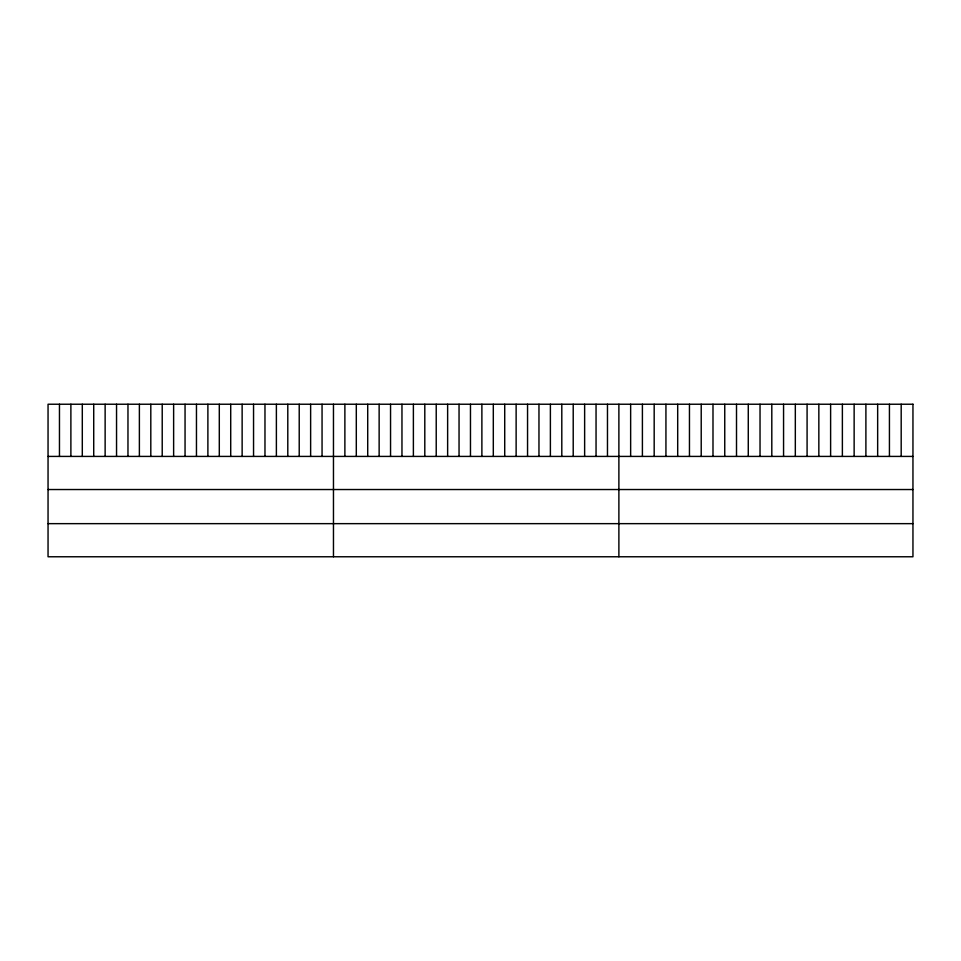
<?xml version="1.0" encoding="UTF-8"?>
<svg xmlns="http://www.w3.org/2000/svg" width="961" height="961" viewBox="0 0 961 961"><rect width="100%" height="100%" fill="white"/><g stroke="black" fill="none" stroke-linecap="round" stroke-linejoin="round"><path stroke-width="1.44" d="M48.05 456.415L912.95 456.415M48.05 489.533L912.95 489.533M48.05 523.649L912.95 523.649M901.19 404.233L901.19 456.415M889.43 404.233L889.43 456.415M877.657 404.233L877.657 456.415M865.897 404.233L865.897 456.415M854.137 404.233L854.137 456.415M842.377 404.233L842.377 456.415M830.616 404.233L830.616 456.415M818.844 404.233L818.844 456.415M807.084 404.233L807.084 456.415M795.324 404.233L795.324 456.415M783.563 404.233L783.563 456.415M771.803 404.233L771.803 456.415M760.031 404.233L760.031 456.415M748.271 404.233L748.271 456.415M736.51 404.233L736.51 456.415M724.75 404.233L724.75 456.415M712.99 404.233L712.99 456.415M701.218 404.233L701.218 456.415M689.457 404.233L689.457 456.415M677.697 404.233L677.697 456.415M665.937 404.233L665.937 456.415M654.177 404.233L654.177 456.415M642.404 404.233L642.404 456.415M630.644 404.233L630.644 456.415M618.884 404.233L618.884 556.767M607.472 404.233L607.472 456.415M596.048 404.233L596.048 456.415M584.636 404.233L584.636 456.415M573.212 404.233L573.212 456.415M561.801 404.233L561.801 456.415M550.389 404.233L550.389 456.415M538.965 404.233L538.965 456.415M527.553 404.233L527.553 456.415M516.129 404.233L516.129 456.415M504.717 404.233L504.717 456.415M493.305 404.233L493.305 456.415M481.881 404.233L481.881 456.415M470.47 404.233L470.47 456.415M459.046 404.233L459.046 456.415M447.634 404.233L447.634 456.415M436.222 404.233L436.222 456.415M424.798 404.233L424.798 456.415M413.386 404.233L413.386 456.415M401.962 404.233L401.962 456.415M390.55 404.233L390.55 456.415M379.139 404.233L379.139 456.415M367.715 404.233L367.715 456.415M356.303 404.233L356.303 456.415M344.879 404.233L344.879 456.415M333.467 404.233L333.467 556.767M322.055 404.233L322.055 456.415M310.631 404.233L310.631 456.415M299.219 404.233L299.219 456.415M287.795 404.233L287.795 456.415M276.384 404.233L276.384 456.415M264.972 404.233L264.972 456.415M253.548 404.233L253.548 456.415M242.136 404.233L242.136 456.415M230.712 404.233L230.712 456.415M219.3 404.233L219.3 456.415M207.888 404.233L207.888 456.415M196.464 404.233L196.464 456.415M185.053 404.233L185.053 456.415M173.629 404.233L173.629 456.415M162.217 404.233L162.217 456.415M150.805 404.233L150.805 456.415M139.381 404.233L139.381 456.415M127.969 404.233L127.969 456.415M116.545 404.233L116.545 456.415M105.133 404.233L105.133 456.415M93.722 404.233L93.722 456.415M82.298 404.233L82.298 456.415M70.886 404.233L70.886 456.415M59.462 404.233L59.462 456.415M912.95 404.233L48.05 404.233L48.05 556.767L912.95 556.767L912.95 404.233"/></g></svg>
